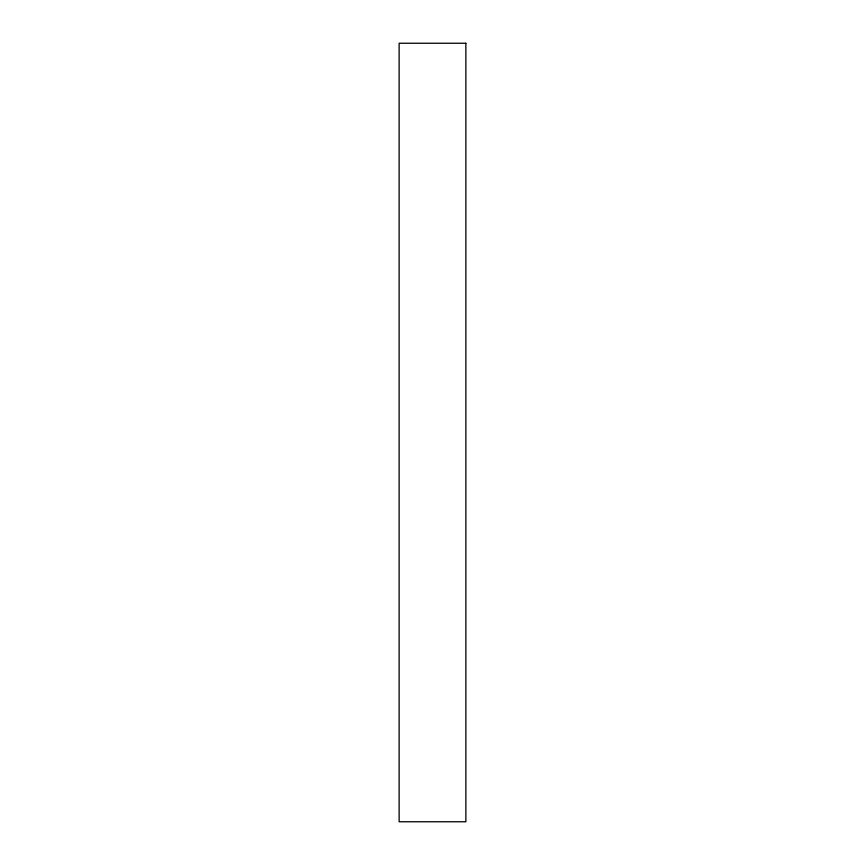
<?xml version="1.0" encoding="UTF-8"?>
<svg xmlns="http://www.w3.org/2000/svg" width="865" height="865" viewBox="0 0 865 865"><rect width="100%" height="100%" fill="white"/><g stroke="black" fill="none" stroke-linecap="round" stroke-linejoin="round"><path stroke-width="1.3" d="M465.867 43.25L399.133 43.25L399.133 821.75L465.867 821.75L465.867 43.25"/></g></svg>
